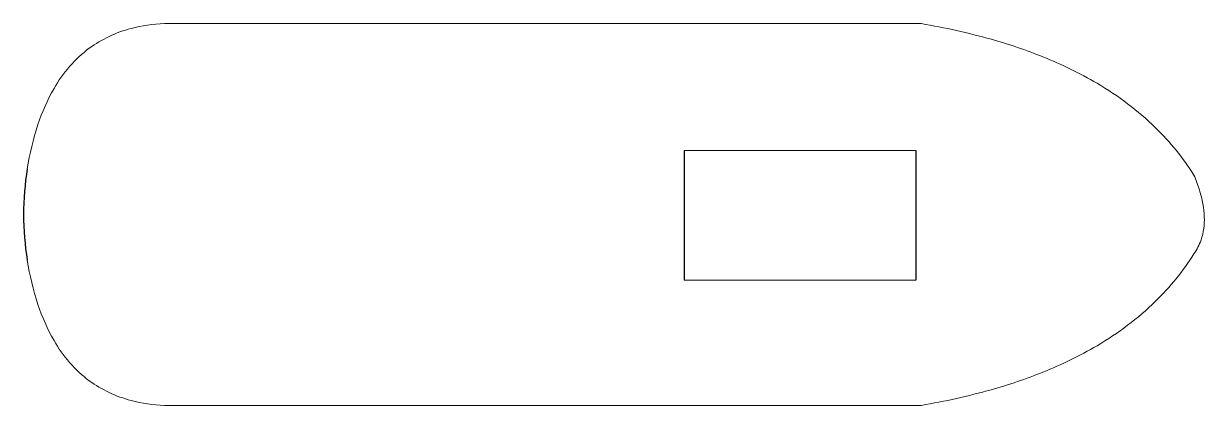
# Model space of a CAD drawing. Header units: millimetres. Extents: x 3514.8 to 3547.9, y 1439.1 to 1449.8.
import ezdxf

# ---------------------------------------------------------------- set-up
doc = ezdxf.new("R2010")
doc.units = ezdxf.units.MM

msp = doc.modelspace()

# ---------------------------------------------------------------- linework, layer by layer
at = {"lineweight": 20}
for p, q in [((3518.748, 1449.765), (3539.98, 1449.765)), ((3533.332, 1446.208), (3539.825, 1446.208)), ((3539.825, 1442.578), (3533.332, 1442.578)), ((3518.748, 1439.066), (3539.98, 1439.066))]:
    msp.add_line(p, q, dxfattribs=at)
for p, q in [((3533.332, 1446.208), (3533.332, 1442.578)), ((3539.825, 1446.208), (3539.825, 1442.578))]:
    msp.add_line(p, q)
for points in [[(3514.901, 1445.697, -0.038742), (3515.201, 1446.934, -0.051039), (3515.651, 1447.947, -0.103139), (3516.641, 1449.075, -0.095631), (3517.812, 1449.628, -0.054142), (3518.748, 1449.765)], [(3539.98, 1449.765, -0.026626), (3541.944, 1449.326, -0.026405), (3543.394, 1448.834, -0.037881), (3544.91, 1448.093, -0.060279), (3546.55, 1446.848, -0.058164), (3547.629, 1445.519)], [(3547.629, 1445.519, -0.024756), (3547.783, 1445.103, -0.030234), (3547.88, 1444.713, -0.03654), (3547.92, 1444.35, -0.092215), (3547.828, 1443.702, -0.070401), (3547.629, 1443.312)], [(3539.98, 1439.066, 0.026626), (3541.944, 1439.505, 0.026405), (3543.394, 1439.997, 0.037881), (3544.91, 1440.738, 0.060279), (3546.55, 1441.983, 0.058164), (3547.629, 1443.312)], [(3514.901, 1443.134, 0.038742), (3515.201, 1441.897, 0.051039), (3515.651, 1440.884, 0.103139), (3516.641, 1439.756, 0.095631), (3517.812, 1439.204, 0.054142), (3518.748, 1439.066)]]:
    msp.add_lwpolyline(points, format="xyb", dxfattribs=at)
msp.add_arc((3522.853, 1444.416), 8.055, 170.8471, 189.1529)

doc.saveas('drawing.dxf')
